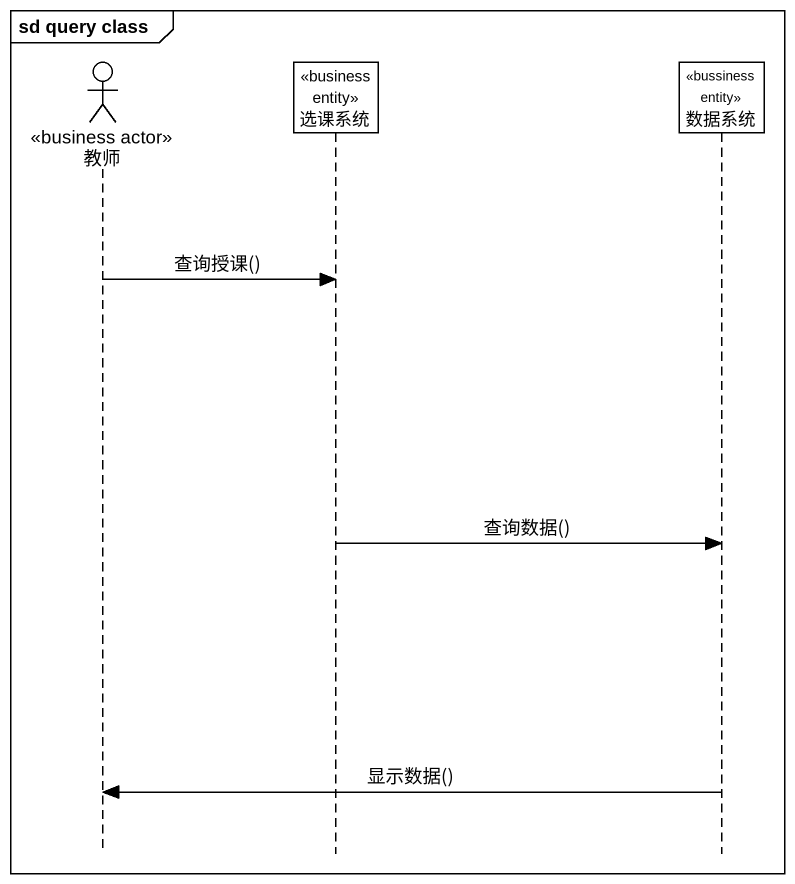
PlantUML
@startuml
mainframe sd query class
hide footbox
actor 教师 <<business actor>>
participant 选课系统 <<business entity>>
participant 数据系统 <<bussiness entity>>

教师 -> 选课系统 : 查询授课()
选课系统 -> 数据系统 : 查询数据()
数据系统 -> 教师 : 显示数据()
@enduml
